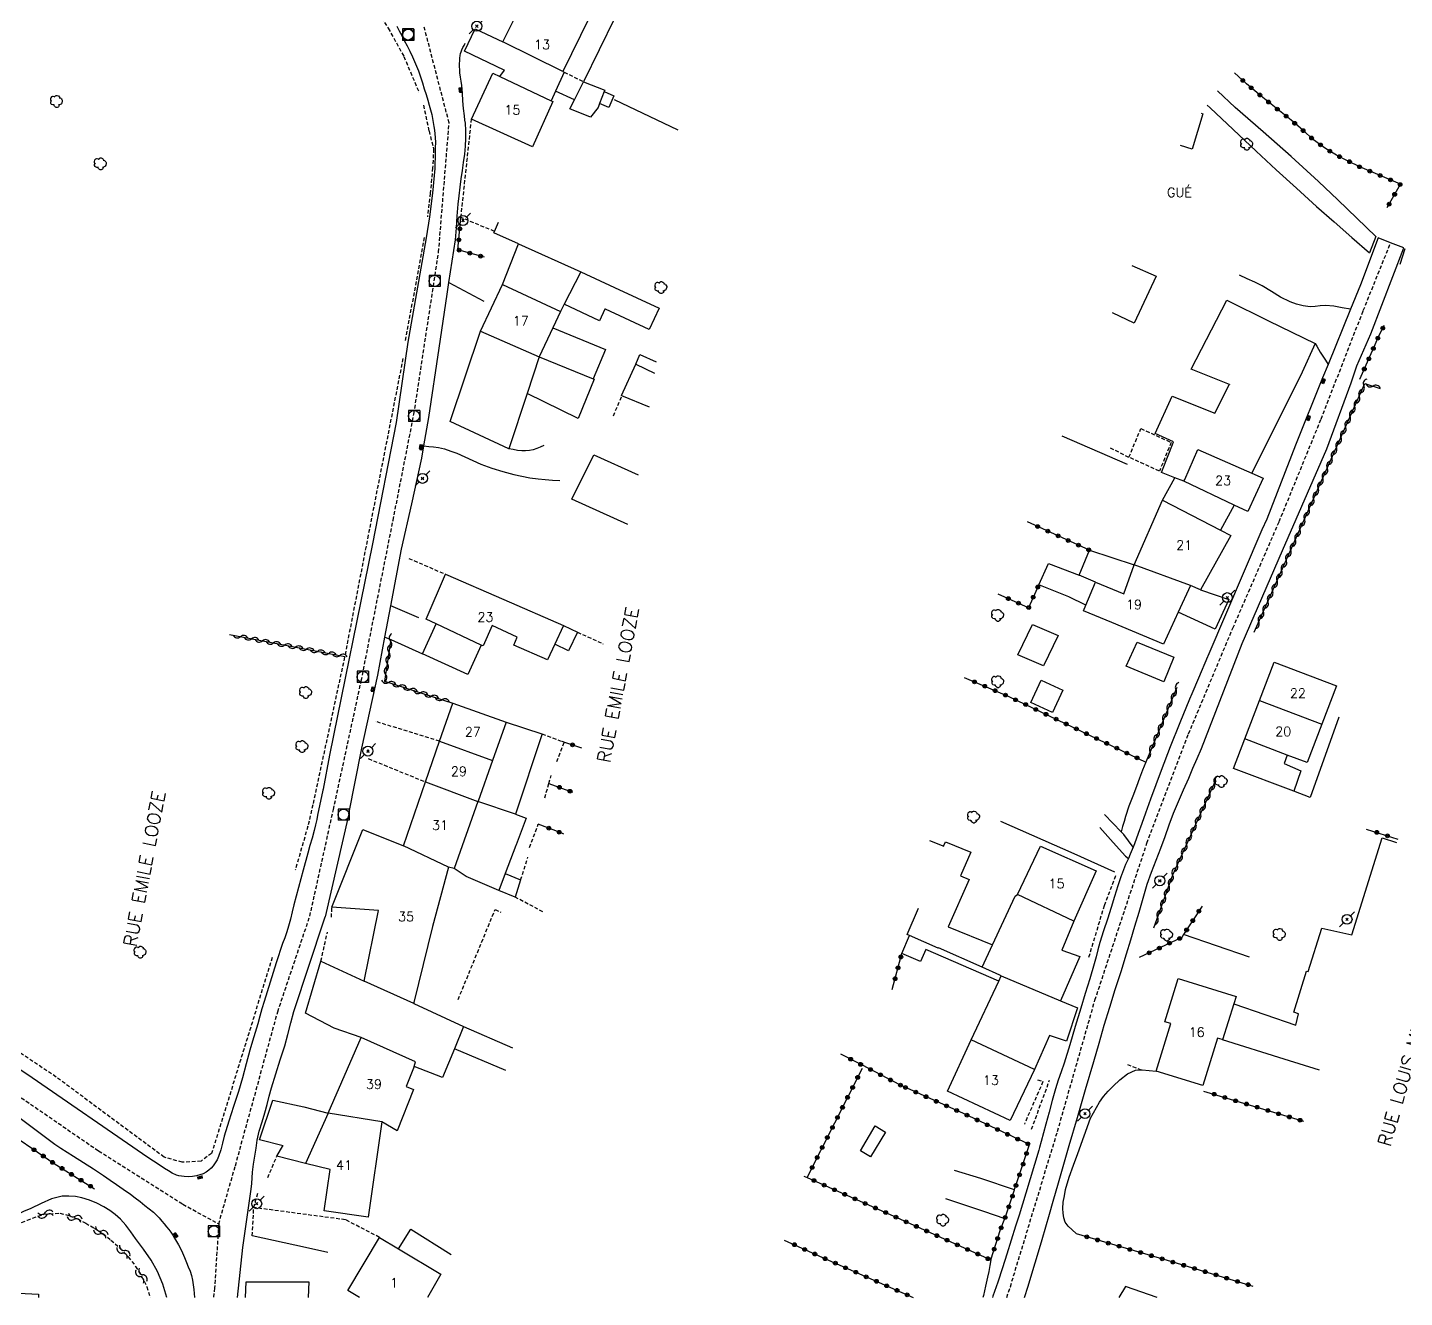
# Model space of a CAD drawing. Header units: millimetres. Extents: x 194000 to 195000, y 155999 to 157001.
# Drawn here: x 194464.7 to 194648.7, y 156000 to 156169.7 of the extents above; entities that cross this region are included whole.
import ezdxf
from ezdxf.enums import TextEntityAlignment as Align

# ---------------------------------------------------------------- set-up
doc = ezdxf.new("R2010")
doc.units = ezdxf.units.MM
doc.linetypes.add('DASHED', pattern=[0.75, 0.5, -0.25])
doc.layers.get('0').update_dxf_attribs({"linetype": 'CONTINUOUS'})
for name, color, linetype in [('W0001', 6, 'DASHED'), ('W0008', 7, 'CONTINUOUS'), ('W0014', 7, 'CONTINUOUS'), ('W0017', 7, 'CONTINUOUS'), ('W0101', 7, 'CONTINUOUS'), ('W0104', 1, 'CONTINUOUS'), ('W0112', 1, 'DASHED'), ('W0120', 7, 'CONTINUOUS'), ('W0211', 2, 'CONTINUOUS'), ('W0300', 7, 'CONTINUOUS'), ('W0303', 7, 'CONTINUOUS'), ('W0310', 3, 'CONTINUOUS'), ('W0323', 7, 'CONTINUOUS'), ('W0333', 7, 'CONTINUOUS'), ('W0401', 7, 'CONTINUOUS'), ('W0420', 7, 'CONTINUOUS'), ('W0473', 7, 'CONTINUOUS'), ('W0501', 5, 'DASHED'), ('W0510', 5, 'CONTINUOUS'), ('W0984', 7, 'CONTINUOUS'), ('W0989', 7, 'CONTINUOUS'), ('W0991', 7, 'CONTINUOUS'), ('W1102', 7, 'CONTINUOUS')]:
    doc.layers.add(name, color=color, linetype=linetype)
doc.styles.get("Standard").update_dxf_attribs({"font": 'romans.shx', "width": 0.85})

# ---------------------------------------------------------------- blocks, each defined once
blk = doc.blocks.new('T420')
for p, q in [((0.75, 0.75), (-0.75, 0.75)), ((-0.75, 0.75), (-0.75, -0.75)), ((0.75, 0.75), (0.75, -0.75)), ((0.75, -0.75), (-0.75, -0.75))]:
    blk.add_line(p, q)
blk.add_ellipse((0, 0), major_axis=(-0.53, 0.53), ratio=1, start_param=3.926991, end_param=10.210176)
blk = doc.blocks.new('T473')
for p, q in [((-0.166667, 0.166667), (0.166667, -0.166667)), ((-0.166667, -0.166667), (0.166667, 0.166667)), ((0.500001, 0.500001), (1.000002, 1.000002)), ((-1.000002, -1.000002), (-0.500001, -0.500001))]:
    blk.add_line(p, q)
blk.add_ellipse((0, 0), major_axis=(0.471405, 0.471405), ratio=1, start_param=5.4977871438, end_param=11.780972451)
blk = doc.blocks.new('T401')
for p, q in [((-0.3, 0.3), (0, 0.3)), ((-0.3, -0.25), (-0.3, 0.3)), ((-0.3, 0.15), (0, 0.15)), ((-0.3, 0), (0, 0)), ((0, 0.3), (0, -0.25)), ((-0.3, -0.15), (0, -0.15)), ((-0.3, -0.25), (-0.3, -0.3)), ((-0.3, -0.3), (0, -0.3)), ((0, -0.3), (0, -0.25))]:
    blk.add_line(p, q)
blk = doc.blocks.new('T300')
for p, q in [((-0.8, 0.51), (-0.86, 0.34)), ((-0.86, 0.34), (-0.86, 0.17)), ((-0.86, 0.17), (-0.74, 0.06)), ((-0.69, 0.63), (-0.8, 0.51)), ((-0.8, -0.06), (-0.74, 0.06)), ((-0.74, 0.06), (-0.69, 0.11)), ((-0.57, 0.69), (-0.69, 0.63)), ((-0.46, 0.69), (-0.57, 0.69)), ((-0.29, 0.63), (-0.46, 0.69)), ((-0.29, 0.63), (-0.17, 0.74)), ((-0.23, 0.57), (-0.29, 0.63)), ((-0.17, 0.74), (-0.06, 0.8)), ((-0.06, 0.8), (0.06, 0.8)), ((0.06, 0.8), (0.23, 0.74)), ((0.23, 0.74), (0.34, 0.63)), ((0.34, 0.63), (0.4, 0.51)), ((0.46, 0.46), (0.34, 0.46)), ((0.4, 0.51), (0.4, 0.46)), ((0.57, 0.4), (0.46, 0.46)), ((0.57, 0.4), (0.69, 0.29)), ((0.69, 0.29), (0.74, 0.17)), ((0.74, 0.06), (0.69, -0.17)), ((0.74, 0.17), (0.74, 0.06)), ((-0.8, -0.17), (-0.8, -0.06)), ((-0.8, -0.23), (-0.8, -0.17)), ((-0.74, -0.34), (-0.8, -0.23)), ((-0.69, -0.4), (-0.74, -0.34)), ((-0.51, -0.46), (-0.69, -0.4)), ((-0.4, -0.46), (-0.51, -0.46)), ((-0.4, -0.46), (-0.34, -0.46)), ((-0.34, -0.46), (-0.34, -0.4)), ((-0.34, -0.51), (-0.34, -0.46)), ((-0.29, -0.63), (-0.34, -0.51)), ((-0.17, -0.74), (-0.29, -0.63)), ((-0.06, -0.8), (-0.17, -0.74)), ((0.06, -0.8), (-0.06, -0.8)), ((0.17, -0.74), (0.06, -0.8)), ((0.23, -0.69), (0.17, -0.74)), ((0.29, -0.46), (0.23, -0.46)), ((0.29, -0.63), (0.23, -0.69)), ((0.46, -0.4), (0.29, -0.46)), ((0.34, -0.51), (0.29, -0.63)), ((0.34, -0.51), (0.34, -0.46)), ((0.57, -0.34), (0.46, -0.4)), ((0.63, -0.29), (0.57, -0.34)), ((0.69, -0.17), (0.63, -0.29))]:
    blk.add_line(p, q)
blk = doc.blocks.new('t323o')
at = {"color": 0, "linetype": 'Continuous'}
for radius in [0.25, 0.15]:
    blk.add_circle((0, 0), radius, dxfattribs=at)
blk = doc.blocks.new('t310o')
at = {"color": 0, "linetype": 'Continuous'}
for centre, start, end in [((-0.5, 0.38), 216.8699, 323.1304), ((0.5, -0.37), 36.8699, 143.1303)]:
    blk.add_arc(centre, 0.625, start, end, dxfattribs=at)
blk = doc.blocks.new('t500o')
at = {"color": 0, "linetype": 'Continuous'}
for centre, start, end in [((-0.5, 0.625), 216.8699, 323.1301), ((0.5, -0.125), 36.8699, 143.1301), ((0.5, -0.625), 36.8699, 143.1301), ((-0.5, 0.125), 216.8699, 323.1301)]:
    blk.add_arc(centre, 0.625, start, end, dxfattribs=at)

msp = doc.modelspace()

# ---------------------------------------------------------------- linework, layer by layer
at = {"layer": 'W0001'}
for points in [[(194490.22, 156009.82), (194492.45, 156017.61), (194498.11, 156038.19), (194502.4, 156050.94), (194505.55, 156065.19), (194509.28, 156082.42), (194513.53, 156103.86), (194516.32, 156118.05), (194519.61, 156139.69), (194521.02, 156156.95), (194517.68, 156169.8)], [(194595.54, 156000), (194596.03, 156001.44), (194602.33, 156022.2), (194607.34, 156039.74), (194614.29, 156060.73), (194619.86, 156075.33), (194625.77, 156089.45), (194631.96, 156103.68), (194637.56, 156117.38), (194643.2, 156131.89), (194646.86, 156140.95)], [(194405.38, 156070.82), (194408.4, 156066.58), (194415.59, 156060.69), (194429.8, 156050.17), (194450.87, 156035.62), (194474.17, 156019.58), (194485.44, 156012.46), (194490.22, 156009.82)], [(194490.22, 156009.82), (194489.67, 156001.27), (194489.53, 156000)]]:
    msp.add_lwpolyline(points, dxfattribs=at)
at = {"layer": 'W0008'}
for points in [[(194514.02, 156169.91), (194514.35, 156169.27), (194514.68, 156168.63), (194515.01, 156167.99), (194515.39, 156167.27), (194515.77, 156166.54), (194516.12, 156165.8), (194516.4, 156165.18), (194516.66, 156164.56), (194516.91, 156163.92), (194517.1, 156163.39), (194517.27, 156162.84), (194517.45, 156162.3), (194517.69, 156161.53), (194517.93, 156160.75), (194518.16, 156159.98), (194518.35, 156159.35), (194518.53, 156158.71), (194518.69, 156158.08), (194518.8, 156157.55), (194518.9, 156157.02), (194518.99, 156156.49), (194519.06, 156156), (194519.12, 156155.51), (194519.17, 156155.02), (194519.18, 156154.36), (194519.16, 156153.68), (194519.14, 156153.01)], [(194523.14, 156157.34), (194523.07, 156157.92), (194522.95, 156158.9), (194522.87, 156159.92), (194522.79, 156160.94), (194522.7, 156161.96), (194522.61, 156162.52), (194522.53, 156163.08), (194522.46, 156163.64), (194522.44, 156164.06), (194522.42, 156164.49), (194522.42, 156164.91), (194522.43, 156165.26), (194522.45, 156165.61), (194522.5, 156165.96), (194522.56, 156166.22), (194522.64, 156166.47), (194522.73, 156166.72), (194522.87, 156167.03), (194523.03, 156167.32), (194523.18, 156167.62)], [(194519.14, 156153.01), (194519.11, 156150.89), (194518.78, 156147.57), (194518.41, 156144.4), (194517.97, 156141.61), (194515.52, 156127.68), (194513.92, 156116.93)], [(194621.56, 156073.35), (194627.02, 156087.4), (194632.42, 156099.83), (194638.32, 156113.4), (194641.6, 156122.24), (194642.36, 156124.48), (194644.22, 156128.78), (194648.6, 156140.26), (194646.86, 156140.95), (194645.2, 156141.61), (194642.83, 156135.33), (194641.49, 156132.05), (194638.49, 156124.68)], [(194513.92, 156116.93), (194510.78, 156100.7), (194505.04, 156072.49), (194504.19, 156067.91), (194504.16, 156067.8), (194503.44, 156064.47), (194503.33, 156063.89), (194503.15, 156063.14), (194502.96, 156062.39), (194502.7, 156061.39), (194502.42, 156060.39), (194502.14, 156059.39), (194501.51, 156057.08), (194500.88, 156054.78), (194500.27, 156052.46), (194500.05, 156051.52), (194499.82, 156050.57), (194499.57, 156049.63), (194499.31, 156048.86), (194499.04, 156048.08), (194498.77, 156047.31), (194497.92, 156044.73), (194497.1, 156042.14), (194496.28, 156039.54), (194496, 156038.56), (194495.72, 156037.57), (194495.44, 156036.58), (194495.1, 156035.4), (194494.75, 156034.23), (194494.4, 156033.05), (194493.89, 156031.21), (194493.39, 156029.37), (194492.86, 156027.53), (194492.22, 156025.54), (194491.56, 156023.56), (194490.94, 156021.57), (194490.72, 156020.64), (194490.52, 156019.72), (194490.21, 156018.84), (194490, 156018.41), (194489.77, 156017.99), (194489.5, 156017.61), (194489.21, 156017.29), (194488.89, 156016.99), (194488.54, 156016.74), (194488.14, 156016.54), (194487.7, 156016.38), (194487.26, 156016.27), (194486.71, 156016.17), (194486.15, 156016.13), (194485.59, 156016.15), (194485.25, 156016.19), (194484.91, 156016.25), (194484.58, 156016.34), (194484.02, 156016.59), (194483.5, 156016.91), (194482.98, 156017.25), (194481.98, 156017.88), (194481.01, 156018.54), (194480.03, 156019.2)], [(194620.28, 156080.68), (194619.97, 156079.96), (194618.68, 156076.79), (194617.41, 156073.6), (194616.17, 156070.4), (194615.47, 156068.5), (194614.78, 156066.6), (194614.09, 156064.7), (194613.61, 156063.34), (194613.12, 156061.98), (194612.62, 156060.62), (194612.43, 156060.18), (194612.04, 156059.23), (194611.8, 156058.67), (194611.44, 156057.84), (194610.88, 156056.44), (194610.85, 156056.36)], [(194597.94, 156000), (194598.4, 156001.51), (194599.03, 156003.59), (194599.66, 156005.67), (194600.28, 156007.76), (194600.77, 156009.45), (194601.26, 156011.15), (194601.75, 156012.85), (194602.47, 156015.33), (194603.18, 156017.81), (194603.9, 156020.29), (194604.99, 156024.04), (194606.08, 156027.8), (194607.17, 156031.55), (194607.88, 156033.97), (194608.59, 156036.38), (194609.31, 156038.79), (194610.06, 156041.17), (194610.82, 156043.54), (194611.56, 156045.91), (194612.13, 156047.77), (194612.69, 156049.63), (194613.24, 156051.49), (194613.59, 156052.73), (194613.94, 156053.98), (194614.32, 156055.22), (194614.9, 156056.84), (194615.52, 156058.45), (194616.14, 156060.06), (194616.7, 156061.62), (194617.25, 156063.17), (194617.83, 156064.72), (194618.49, 156066.29), (194619.18, 156067.84), (194619.87, 156069.39), (194620.43, 156070.71), (194621, 156072.03), (194621.56, 156073.35)], [(194480.03, 156019.2), (194465.28, 156029.34), (194449.72, 156039.74), (194438.34, 156047.52), (194438.17, 156047.64), (194431.41, 156052.23), (194429.78, 156053.35), (194425.58, 156056.27), (194424.17, 156057.36)], [(194462.97, 156024.48), (194468.31, 156020.5), (194469.14, 156019.97), (194469.98, 156019.43), (194470.81, 156018.9), (194472.15, 156018.04), (194473.49, 156017.17), (194474.82, 156016.28), (194475.7, 156015.68), (194476.57, 156015.08), (194477.45, 156014.47), (194477.77, 156014.24), (194478.1, 156014.02), (194478.42, 156013.79), (194479.08, 156013.31), (194479.73, 156012.81), (194480.36, 156012.31), (194480.95, 156011.85), (194481.52, 156011.39), (194482.05, 156010.88), (194482.25, 156010.65), (194482.45, 156010.42), (194482.64, 156010.18), (194482.95, 156009.82), (194483.26, 156009.46), (194483.56, 156009.09), (194483.83, 156008.72), (194484.08, 156008.33), (194484.32, 156007.94), (194484.59, 156007.49), (194484.85, 156007.03), (194485.1, 156006.56), (194485.39, 156005.95), (194485.66, 156005.32), (194485.92, 156004.68), (194486.16, 156004.1), (194486.39, 156003.52), (194486.58, 156002.92), (194486.71, 156002.3), (194486.81, 156001.68), (194486.89, 156001.05), (194486.95, 156000.52), (194487, 156000)], [(194599.91, 156020.04), (194599.82, 156019.7), (194599.26, 156017.77), (194598.7, 156015.85), (194598.12, 156013.94), (194597.67, 156012.46), (194597.21, 156010.99), (194596.74, 156009.52), (194596.16, 156007.66), (194595.57, 156005.8), (194594.98, 156003.94), (194594.34, 156002.05), (194593.69, 156000.16), (194593.64, 156000)]]:
    msp.add_lwpolyline(points, dxfattribs=at)
at = {"layer": 'W0014'}
for points in [[(194521.89, 156141.33), (194522, 156142.92), (194522.1, 156144.51), (194522.24, 156146.1), (194522.36, 156147.23), (194522.5, 156148.36), (194522.64, 156149.49), (194522.8, 156150.59), (194522.96, 156151.69), (194523.1, 156152.79), (194523.19, 156153.84), (194523.25, 156154.89), (194523.26, 156155.94), (194523.19, 156156.93), (194523.14, 156157.34)], [(194519.69, 156126.87), (194520.76, 156134.08), (194521, 156135.64), (194521.89, 156141.33)], [(194507.61, 156064.62), (194509.35, 156073.4), (194511.47, 156083.16), (194512.43, 156088.24), (194513.22, 156092.42), (194514.65, 156099.98), (194516.02, 156106.06), (194517.37, 156112.17), (194517.65, 156113.79), (194518.31, 156117.6), (194519.69, 156126.87)], [(194638.49, 156124.68), (194637.75, 156122.88), (194634.14, 156113.9), (194630.32, 156104.01), (194629.66, 156102.6)], [(194629.66, 156102.6), (194622.42, 156085.72)], [(194622.42, 156085.72), (194622.37, 156085.59), (194621.16, 156082.78), (194620.28, 156080.68)], [(194507.61, 156064.62), (194504.47, 156050.88)], [(194610.85, 156056.36), (194610.4, 156055.01), (194609.96, 156053.57), (194609.52, 156052.12), (194609, 156050.56), (194608.49, 156048.99), (194608, 156047.42), (194607.74, 156046.47), (194607.49, 156045.52), (194607.23, 156044.58), (194606.65, 156042.6), (194606.05, 156040.63), (194605.44, 156038.67), (194604.71, 156036.21), (194603.98, 156033.76), (194603.21, 156031.31), (194602.83, 156030.16), (194602.44, 156029.02), (194602.06, 156027.86), (194601.62, 156026.3), (194601.2, 156024.74), (194600.79, 156023.17), (194600.46, 156022.01), (194600.14, 156020.86), (194599.91, 156020.04)], [(194494.58, 156014.46), (194494.63, 156015.23), (194494.68, 156015.99), (194494.74, 156016.76), (194494.89, 156017.82), (194495.07, 156018.88), (194495.24, 156019.94), (194495.28, 156020.29), (194495.32, 156020.65), (194495.36, 156021), (194495.64, 156022.24), (194496.02, 156023.46), (194496.39, 156024.68), (194496.68, 156025.8), (194496.96, 156026.91), (194497.26, 156028.02), (194497.84, 156029.9), (194498.45, 156031.76), (194499.04, 156033.63), (194499.46, 156035.15), (194499.87, 156036.68), (194500.28, 156038.21), (194504.34, 156050.46), (194504.47, 156050.88)], [(194492.74, 156000), (194493.46, 156006.66), (194494.58, 156014.46)]]:
    msp.add_lwpolyline(points, dxfattribs=at)
at = {"layer": 'W0017'}
for points in [[(194521, 156135.64), (194525.66, 156133.14)], [(194641.49, 156132.05), (194640.38, 156132.26), (194639.26, 156132.47), (194638.14, 156132.57), (194637.45, 156132.52), (194636.76, 156132.42), (194636.08, 156132.39), (194635.18, 156132.51), (194634.28, 156132.76), (194633.41, 156133.06), (194632.14, 156133.68), (194630.93, 156134.45), (194629.7, 156135.18), (194628.69, 156135.67), (194627.68, 156136.14), (194626.66, 156136.61)], [(194636.75, 156127.5), (194636.99, 156127.11), (194637.22, 156126.73), (194637.46, 156126.34), (194637.8, 156125.79), (194638.15, 156125.24), (194638.49, 156124.68)], [(194517.65, 156113.79), (194518.3, 156113.74), (194518.94, 156113.69), (194519.58, 156113.6), (194520.41, 156113.39), (194521.23, 156113.11), (194522.04, 156112.81), (194523.12, 156112.34), (194524.19, 156111.83), (194525.27, 156111.35), (194526.72, 156110.83), (194528.19, 156110.37), (194529.69, 156109.98), (194530.75, 156109.74), (194531.82, 156109.54), (194532.9, 156109.38), (194533.87, 156109.29), (194534.85, 156109.23), (194535.83, 156109.17)], [(194533.67, 156113.84), (194533.21, 156113.64), (194532.75, 156113.43), (194532.27, 156113.27), (194531.76, 156113.17), (194531.24, 156113.13), (194530.72, 156113.12), (194530.14, 156113.18), (194529.57, 156113.3), (194528.99, 156113.42)], [(194516.96, 156090.81), (194513.22, 156092.42)], [(194512.43, 156088.24), (194513.22, 156087.94), (194517.44, 156086.03)], [(194612.43, 156060.18), (194611.21, 156061.85), (194610.84, 156062.23), (194608.61, 156064.56)], [(194607.98, 156062.82), (194609.76, 156060.79), (194611.43, 156058.98), (194611.8, 156058.67)], [(194627.99, 156045.47), (194619.19, 156048.49)], [(194596.59, 156014.38), (194592.1, 156015.9), (194588.58, 156016.98)], [(194587.36, 156013.22), (194592.45, 156011.54), (194595.3, 156010.56)], [(194504.83, 156006), (194501.83, 156006.68), (194494.7, 156008.24)], [(194615.66, 156000), (194611.4, 156001.48), (194610.55, 156000)]]:
    msp.add_lwpolyline(points, dxfattribs=at)
at = {"layer": 'W0101'}
for points in [[(194539.72, 156171), (194536.21, 156163.85), (194528.2, 156167.78), (194529.78, 156171)], [(194524.01, 156157.44), (194526.84, 156163.6)], [(194526.84, 156163.6), (194527.8, 156163.15), (194534.65, 156159.92), (194534.88, 156159.81), (194532.18, 156153.78), (194524.01, 156157.44)], [(194525.23, 156129.14), (194528.15, 156135.37), (194535.89, 156131.74), (194534.88, 156129.58), (194533.06, 156125.7)], [(194525.23, 156129.14), (194533.06, 156125.7)], [(194627.78, 156105.02), (194625.94, 156105.89), (194619.23, 156109.07), (194619.33, 156109.32), (194621.07, 156113.3), (194628.3, 156110.16), (194629.84, 156109.49)], [(194629.84, 156109.49), (194627.78, 156105.02)], [(194612.56, 156097.92), (194616.38, 156106.53), (194624.1, 156102.52), (194625.48, 156101.81)], [(194625.48, 156101.81), (194621.45, 156094.58)], [(194620.1, 156095.14), (194618.48, 156091.59), (194616.52, 156087.3), (194609.6, 156090.18), (194605.81, 156091.76), (194606.13, 156092.53), (194607.4, 156095.59), (194611.19, 156094.01), (194612.56, 156097.92)], [(194621.45, 156094.58), (194620.1, 156095.14)], [(194629.31, 156079.79), (194631.27, 156084.91), (194639.6, 156081.72)], [(194639.6, 156081.72), (194637.64, 156076.6)], [(194637.64, 156076.6), (194635.68, 156071.48), (194633.03, 156072.49), (194627.35, 156074.67), (194629.31, 156079.79)], [(194519.75, 156074.35), (194521.52, 156079.43)], [(194521.52, 156079.43), (194528.65, 156076.89), (194526.82, 156071.74)], [(194517.86, 156068.89), (194519.75, 156074.35)], [(194526.82, 156071.74), (194524.89, 156066.33)], [(194514.9, 156060.36), (194517.86, 156068.89)], [(194524.89, 156066.33), (194524.87, 156066.28), (194521.68, 156057.34)], [(194505.36, 156052.17), (194509.48, 156062.52)], [(194509.48, 156062.52), (194514.9, 156060.36)], [(194604.5, 156050.27), (194596.98, 156053.83), (194600.05, 156060.32), (194607.52, 156057.03)], [(194520.92, 156057.52), (194518.79, 156049.59), (194516.32, 156039.4)], [(194521.68, 156057.34), (194520.92, 156057.52), (194520.92, 156057.52)], [(194607.52, 156057.03), (194604.5, 156050.27)], [(194509.65, 156042.25), (194511.56, 156051.7), (194511.56, 156051.69), (194505.36, 156052.17)], [(194516.3, 156039.29), (194509.65, 156042.25)], [(194616.69, 156036.84), (194618.48, 156042.61), (194626.19, 156040.22), (194625.88, 156039.22), (194624.4, 156034.45), (194624.36, 156034.46), (194623.71, 156034.66)], [(194623.71, 156034.66), (194621.74, 156028.31), (194615.52, 156030.23), (194617.49, 156036.59)], [(194617.49, 156036.59), (194616.69, 156036.84)], [(194504.85, 156024.65), (194509.25, 156034.75)], [(194516.35, 156030.88), (194516.54, 156031.47), (194509.25, 156034.75)], [(194595.99, 156023.67), (194587.61, 156027.59), (194590.79, 156034.41)], [(194599.25, 156030.47), (194590.79, 156034.41)], [(194516.35, 156030.88), (194515.28, 156028.18), (194516.27, 156027.78), (194514.08, 156022.27), (194512.03, 156023.46), (194512.03, 156023.47)], [(194599.25, 156030.47), (194595.99, 156023.67)], [(194504.85, 156024.65), (194501.82, 156017.92)], [(194512.03, 156023.47), (194510.21, 156010.73), (194504.33, 156011.57), (194505.12, 156017.1), (194501.82, 156017.92)], [(194507.46, 156000.94), (194511.72, 156008.03), (194514.26, 156006.5), (194519.89, 156003.12), (194518.15, 156000)], [(194509.04, 156000), (194507.46, 156000.94)]]:
    msp.add_lwpolyline(points, dxfattribs=at)
msp.add_lwpolyline([(194520.54, 156096.64), (194528.31, 156093.26), (194536.3, 156089.79), (194536.27, 156089.71), (194535.13, 156087.3), (194534.15, 156085.22), (194529.65, 156087.17), (194530.11, 156088.23), (194526.77, 156089.8), (194526.77, 156089.8), (194525.58, 156087.06), (194525.31, 156087.18), (194519.28, 156090.03), (194517.94, 156090.66)], close=True, dxfattribs=at)
at = {"layer": 'W0104'}
for points in [[(194543.18, 156171), (194539, 156162.45)], [(194527.8, 156163.15), (194528.41, 156164.01), (194528.39, 156164), (194523.07, 156166.54), (194524.51, 156169.54), (194528.2, 156167.78)], [(194536.21, 156163.85), (194536.41, 156163.76), (194535.25, 156161.22), (194534.65, 156159.92)], [(194537.79, 156160.05), (194535.25, 156161.22)], [(194541.76, 156161.15), (194543.05, 156160.58), (194542.36, 156159.03), (194541.14, 156159.57)], [(194621.55, 156158.25), (194621.77, 156158.18), (194620.32, 156153.46), (194618.79, 156153.93)], [(194530.3, 156140.82), (194526.99, 156142.26), (194527.08, 156142.46), (194527.62, 156143.71)], [(194528.15, 156135.37), (194530.3, 156140.82), (194538.61, 156137.05), (194538.58, 156136.98), (194536.39, 156132.72), (194535.89, 156131.74)], [(194538.61, 156137.05), (194543.11, 156134.97), (194549.09, 156132.21), (194547.77, 156129.36), (194541.9, 156132.06), (194541.85, 156132.09), (194541.13, 156130.53), (194536.39, 156132.72)], [(194612.27, 156137.92), (194615.52, 156136.5), (194612.6, 156130.22), (194609.69, 156131.57)], [(194619.23, 156109.07), (194618, 156109.55), (194616.22, 156110.26), (194616.45, 156110.84), (194617.69, 156113.97), (194617.84, 156114.35), (194615.4, 156115.47), (194617.67, 156120.43), (194623.35, 156118.18), (194625.34, 156122.03), (194625.33, 156122.02), (194620.18, 156124.06), (194624.95, 156133.27), (194630.54, 156130.51), (194630.55, 156130.5), (194636.75, 156127.5), (194635.02, 156123.63), (194628.3, 156110.16)], [(194534.88, 156129.58), (194541.91, 156126.7), (194540.29, 156122.75)], [(194521.17, 156117.08), (194525.23, 156129.14)], [(194533.06, 156125.7), (194531.44, 156120.8), (194528.99, 156113.42), (194521.17, 156117.08)], [(194533.06, 156125.7), (194540.29, 156122.75), (194540.39, 156122.71), (194538.25, 156117.48), (194531.44, 156120.8)], [(194545.96, 156124.7), (194546.53, 156126), (194548.71, 156125.04)], [(194547.79, 156118.97), (194544.12, 156120.49), (194544.05, 156120.52), (194545.96, 156124.7), (194548.49, 156123.54)], [(194544.92, 156103.31), (194537.42, 156106.7), (194540.34, 156112.62)], [(194540.34, 156112.62), (194546.29, 156109.94)], [(194616.38, 156106.53), (194618, 156109.55)], [(194625.94, 156105.89), (194624.1, 156102.52)], [(194606.13, 156092.53), (194603.84, 156093.63), (194603.83, 156093.63), (194599.82, 156095.23), (194601.13, 156098.08), (194605.22, 156096.52)], [(194607.4, 156095.59), (194605.22, 156096.52), (194606.63, 156099.86), (194612.56, 156097.92)], [(194621.45, 156094.58), (194625.21, 156093.27), (194623.39, 156089.32), (194618.48, 156091.59)], [(194525.31, 156087.18), (194523.5, 156083.24), (194517.44, 156086.03), (194519.28, 156090.03)], [(194536.3, 156089.79), (194538.16, 156088.91), (194536.98, 156086.42), (194535.13, 156087.3)], [(194528.65, 156076.89), (194533.43, 156075.3), (194533.39, 156075.17), (194529.87, 156064.6), (194531.33, 156064.05), (194529.99, 156060.49), (194529.94, 156060.4), (194528.53, 156056.64), (194527.68, 156054.39), (194523.29, 156056.27), (194523.28, 156056.27), (194521.68, 156057.34)], [(194639.92, 156077.55), (194636.11, 156066.83), (194633.92, 156067.66), (194625.86, 156070.69), (194627.35, 156074.67)], [(194633.03, 156072.49), (194632.63, 156071.35), (194634.85, 156070.36), (194633.92, 156067.66)], [(194529.87, 156064.6), (194524.87, 156066.28)], [(194625.88, 156039.22), (194634.19, 156036.4), (194634.53, 156037.92), (194633.9, 156038.13), (194635.61, 156043.61), (194635.84, 156043.56), (194637.65, 156049.37), (194641.67, 156048.48), (194645.71, 156061.44)], [(194645.71, 156061.44), (194647.64, 156060.81)], [(194585.22, 156061.08), (194587.12, 156060.31), (194587.11, 156060.3), (194587.35, 156060.88), (194590.76, 156059.49), (194589.38, 156056.35), (194590.51, 156055.85), (194587.73, 156049.55), (194587.72, 156049.54), (194593.64, 156047.13)], [(194528.53, 156056.64), (194530.58, 156055.79), (194529.84, 156053.49), (194527.68, 156054.39)], [(194594.79, 156042.98), (194594.64, 156043.05), (194592.25, 156044.16), (194593.64, 156047.13), (194596.67, 156053.61), (194596.98, 156053.83)], [(194592.25, 156044.16), (194586.41, 156046.71), (194586.4, 156046.68), (194582.56, 156048.35), (194582.24, 156048.49), (194583.77, 156052.01)], [(194604.5, 156050.27), (194602.9, 156046.41), (194602.9, 156046.4), (194605.33, 156045.55), (194602.73, 156039.66)], [(194594.47, 156042.29), (194584.73, 156046.49), (194584.04, 156044.89), (194581.53, 156045.97), (194582.56, 156048.35)], [(194501.83, 156037.98), (194503.89, 156044.93)], [(194503.89, 156044.93), (194509.65, 156042.25)], [(194590.79, 156034.41), (194594.47, 156042.29), (194594.79, 156042.98)], [(194594.79, 156042.98), (194602.73, 156039.66), (194605, 156038.71)], [(194516.32, 156039.4), (194516.3, 156039.29), (194522.96, 156036.22)], [(194509.25, 156034.75), (194505.65, 156036), (194501.83, 156037.98)], [(194605, 156038.71), (194603.54, 156034.26), (194601.28, 156034.99), (194599.25, 156030.47)], [(194522.96, 156036.22), (194521.73, 156033.24), (194520.13, 156029.39)], [(194522.96, 156036.22), (194529.48, 156033.35)], [(194637.34, 156030.36), (194632.64, 156031.85), (194624.4, 156034.45)], [(194528.58, 156030.31), (194521.73, 156033.24)], [(194520.13, 156029.39), (194516.35, 156030.88)], [(194495.68, 156021.05), (194497.44, 156026.35)], [(194497.44, 156026.35), (194501.61, 156025.49), (194504.86, 156024.65), (194504.85, 156024.65)], [(194501.82, 156017.92), (194498, 156018.88), (194498.81, 156020.27), (194498.82, 156020.27), (194495.68, 156021.05)], [(194514.26, 156006.5), (194515.89, 156009.12), (194521.31, 156005.75)], [(194453.57, 156001.05), (194466.14, 156000.46), (194466.12, 156000)], [(194493.79, 156000), (194493.91, 156002.1), (194502.25, 156002.1)], [(194502.25, 156002.1), (194502.2, 156000)]]:
    msp.add_lwpolyline(points, dxfattribs=at)
for points in [[(194541.83, 156161.34), (194541.76, 156161.15), (194541.14, 156159.57), (194540.93, 156159.04), (194539.93, 156157.75), (194537.17, 156158.83), (194537.79, 156160.05), (194539, 156162.45)], [(194599, 156089.95), (194602.44, 156088.46), (194600.47, 156084.39), (194597.02, 156085.88), (194599, 156089.95)], [(194612.99, 156087.55), (194617.87, 156085.55), (194616.53, 156082.29), (194611.51, 156084.35)], [(194600.13, 156082.49), (194603.03, 156081.16), (194601.65, 156078.17), (194598.75, 156079.5), (194600.13, 156082.49)], [(194579.36, 156022.1), (194577.35, 156018.78), (194575.98, 156019.61), (194577.98, 156022.93), (194579.36, 156022.1)]]:
    msp.add_lwpolyline(points, close=True, dxfattribs=at)
at = {"layer": 'W0112'}
for points in [[(194511.96, 156171), (194512.88, 156169.61), (194514.97, 156165.85), (194516.99, 156161.05), (194516.99, 156161.06)], [(194536.41, 156163.76), (194539, 156162.45)], [(194517.58, 156159.34), (194518.33, 156155.88), (194518.94, 156153.48), (194518.82, 156150.96), (194518.49, 156147.58), (194518.12, 156144.43)], [(194527.08, 156142.46), (194522.6, 156144.32), (194524.01, 156157.44)], [(194517.67, 156141.66), (194515.13, 156127.71)], [(194514.84, 156125.48), (194510.2, 156101.85), (194507.06, 156085.66), (194507.04, 156085.56), (194502.8, 156065.84), (194502.13, 156062.95), (194502.13, 156062.96), (194500.45, 156057.1)], [(194542.98, 156117.82), (194544.12, 156120.49)], [(194609.38, 156113.56), (194611.88, 156112.28)], [(194515.63, 156098.77), (194520.54, 156096.64)], [(194538.16, 156088.91), (194541.61, 156087.35)], [(194519.75, 156074.35), (194511.14, 156076.98)], [(194533.43, 156075.3), (194536.1, 156074.32)], [(194535.41, 156071.61), (194536.43, 156074.21)], [(194510.22, 156072.01), (194517.86, 156068.89)], [(194533.81, 156066.76), (194534.35, 156068.69), (194534.65, 156069.73)], [(194531.77, 156060.14), (194532.94, 156063.25)], [(194530.58, 156055.79), (194531.55, 156058.85)], [(194606.54, 156045.48), (194608.61, 156052.4), (194610.2, 156056.57)], [(194505.29, 156050.8), (194505.36, 156052.17)], [(194533.56, 156051.53), (194529.84, 156053.49)], [(194522.23, 156039.82), (194527.17, 156051.86), (194527.93, 156051.49)], [(194503.89, 156044.93), (194504.75, 156048.82)], [(194497.38, 156045.44), (194489.28, 156019.26), (194487.87, 156018.22), (194485.36, 156018.07), (194482.93, 156018.74), (194468.51, 156029.45), (194452.48, 156040.22), (194443.66, 156046.11), (194444.22, 156047.66)], [(194611.67, 156031.11), (194613.51, 156030.43)], [(194599.68, 156029.1), (194600.39, 156028.84), (194597.9, 156023.14)], [(194598.87, 156022.48), (194601.26, 156029.02)], [(194496.77, 156016.01), (194498, 156018.88)], [(194494.91, 156012.01), (194495.46, 156013.95)], [(194494.7, 156008.24), (194494.91, 156012.01)], [(194511.72, 156008.03), (194507.15, 156010.4), (194507.15, 156010.38), (194494.91, 156012.01)]]:
    msp.add_lwpolyline(points, dxfattribs=at)
msp.add_lwpolyline([(194611.88, 156112.28), (194613.47, 156116.12), (194617.52, 156114.27), (194616.05, 156110.63), (194615.95, 156110.44)], close=True, dxfattribs=at)
at = {"layer": 'W0120'}
for points in [[(194644.87, 156141.78), (194644.01, 156139.6)], [(194648.15, 156138.07), (194648.81, 156140.19)]]:
    msp.add_lwpolyline(points, dxfattribs=at)
at = {"layer": 'W0211'}
for points in [[(194614.13, 156071.55), (194613.71, 156070.47), (194613.3, 156069.39), (194612.89, 156068.3), (194612.38, 156066.97), (194611.88, 156065.64), (194611.43, 156064.29), (194611.22, 156063.61), (194611.03, 156062.92), (194610.84, 156062.23)], [(194604.81, 156008.53), (194604.28, 156009.02), (194603.76, 156009.51), (194603.36, 156010.07), (194603.18, 156010.65), (194603.09, 156011.28), (194603.06, 156011.91), (194603.11, 156012.75), (194603.25, 156013.59), (194603.42, 156014.42), (194603.87, 156016.06), (194604.46, 156017.66), (194605.07, 156019.26), (194605.88, 156021.62), (194606.75, 156023.96), (194607.93, 156026.1), (194608.5, 156026.84), (194609.11, 156027.55), (194609.76, 156028.22), (194610.68, 156029.09), (194611.68, 156029.88), (194612.77, 156030.38), (194613.51, 156030.43), (194613.65, 156030.44), (194614.59, 156030.33), (194615.52, 156030.23)], [(194593.42, 156005.01), (194593.28, 156004.25), (194593.14, 156003.49), (194592.99, 156002.73), (194592.73, 156001.5), (194592.44, 156000.28), (194592.35, 156000)]]:
    msp.add_lwpolyline(points, dxfattribs=at)
at = {"layer": 'W0300'}
msp.add_lwpolyline([(194543.07, 156160.1), (194551.59, 156156.03)], dxfattribs=at)
at = {"layer": 'W0303'}
msp.add_lwpolyline([(194611.71, 156111.3), (194602.97, 156115.08)], dxfattribs=at)
at = {"layer": 'W0310'}
for points in [[(194628.62, 156088.92), (194643.42, 156122.13), (194645.45, 156121.49)], [(194491.66, 156088.58), (194507.06, 156085.66)], [(194513.22, 156087.94), (194512.39, 156082.37), (194521.52, 156079.43)], [(194618.28, 156081.52), (194614.13, 156071.55)], [(194615.2, 156049.38), (194617.74, 156056.49), (194623.49, 156069.14)]]:
    msp.add_lwpolyline(points, dxfattribs=at)
at = {"layer": 'W0323'}
for points in [[(194646.4, 156145.66), (194648.16, 156148.78), (194642.73, 156151.08), (194641.18, 156151.87), (194639.62, 156152.65), (194638.13, 156153.53), (194636.56, 156154.71), (194635.06, 156156.02), (194633.57, 156157.31), (194631.56, 156158.93), (194629.55, 156160.54), (194627.58, 156162.19), (194625.99, 156163.66)], [(194525.77, 156139), (194522.19, 156140), (194522.6, 156144.32)], [(194642.73, 156122.7), (194645.29, 156128.47), (194645.99, 156129.94)], [(194606.63, 156099.86), (194598.31, 156103.64)], [(194599.82, 156095.23), (194598.47, 156092.17), (194594.39, 156094)], [(194589.85, 156082.85), (194595.82, 156080.31), (194614.13, 156071.55)], [(194536.1, 156074.32), (194536.43, 156074.21), (194538.72, 156073.45)], [(194534.35, 156068.69), (194537.49, 156067.53)], [(194536.33, 156061.92), (194535.86, 156062.12), (194532.94, 156063.25)], [(194643.57, 156062.6), (194647.82, 156061.24)], [(194407.47, 156059.71), (194420.79, 156050.65), (194428.94, 156045.16), (194438.8, 156038.44), (194451, 156030.05), (194460.66, 156023.08), (194468.23, 156017.91), (194473.63, 156014.52)], [(194621.65, 156052.27), (194619.19, 156048.49), (194618.94, 156048.11), (194613.24, 156045.41)], [(194580.25, 156041.15), (194581.53, 156045.97)], [(194581.36, 156028.36), (194576.18, 156031.07), (194573.36, 156032.52)], [(194568.86, 156016.02), (194576.25, 156030.65)], [(194593.42, 156005.01), (194594.72, 156009.1), (194595.3, 156010.56), (194595.34, 156010.66), (194596.59, 156014.38), (194596.64, 156014.54), (194598.6, 156020.42), (194589.76, 156024.58), (194581.36, 156028.36)], [(194621.83, 156027.59), (194635.23, 156023.54)], [(194568.41, 156016.23), (194568.86, 156016.02), (194580.45, 156010.86), (194593.42, 156005.01)], [(194604.81, 156008.53), (194617.73, 156004.74), (194628.44, 156001.52)], [(194565.81, 156007.67), (194570.92, 156005.33), (194583.04, 156000)]]:
    msp.add_lwpolyline(points, dxfattribs=at)
at = {"layer": 'W0333'}
msp.add_lwpolyline([(194609.98, 156056.84), (194604.54, 156059.3), (194594.76, 156063.61)], dxfattribs=at)
at = {"layer": 'W0501'}
msp.add_lwpolyline([(194448.67, 156003.38), (194450.25, 156004.01), (194451.82, 156004.64), (194453.39, 156005.29), (194456.42, 156006.7), (194459.42, 156008.19), (194462.49, 156009.47), (194464.65, 156010.34), (194466.85, 156011.12), (194469.01, 156011.28), (194470.18, 156010.97), (194471.33, 156010.49), (194472.45, 156009.92), (194473.62, 156009.26), (194474.75, 156008.5), (194475.82, 156007.67), (194477.02, 156006.6), (194478.14, 156005.42), (194479.12, 156004.15), (194479.92, 156002.84), (194480.6, 156001.44), (194481.05, 156000)], dxfattribs=at)
at = {"layer": 'W0510'}
for points in [[(194644.87, 156141.78), (194642.33, 156144.23), (194639.79, 156146.69), (194637.23, 156149.12), (194633.55, 156152.46), (194629.82, 156155.75), (194626.1, 156159.03), (194623.73, 156161.24)], [(194622.35, 156159.34), (194622.74, 156158.97), (194625.82, 156156.07), (194628.9, 156153.18), (194631.58, 156150.7), (194634.27, 156148.24), (194636.97, 156145.8), (194639.31, 156143.72), (194641.66, 156141.66), (194644.01, 156139.6)], [(194483.31, 156000), (194482.76, 156001.76), (194482.03, 156003.48), (194481.18, 156005), (194480.18, 156006.45), (194479.12, 156007.87), (194478.48, 156008.77), (194477.82, 156009.65), (194477.09, 156010.46), (194476.4, 156011.07), (194475.65, 156011.62), (194474.88, 156012.11), (194473.94, 156012.61), (194472.95, 156013.02), (194471.94, 156013.32), (194471.07, 156013.48), (194470.19, 156013.55), (194469.32, 156013.53), (194467.89, 156013.19), (194466.5, 156012.56), (194465.12, 156011.91), (194464.15, 156011.48), (194463.19, 156011.04), (194462.23, 156010.59)]]:
    msp.add_lwpolyline(points, dxfattribs=at)
at = {"layer": 'W1102'}
for points in [[(194620.1, 156095.14), (194612.56, 156097.92)], [(194629.31, 156079.79), (194637.64, 156076.6)], [(194519.75, 156074.35), (194526.82, 156071.74)], [(194517.86, 156068.89), (194524.87, 156066.28)], [(194520.92, 156057.52), (194514.9, 156060.36)], [(194512.03, 156023.46), (194504.86, 156024.65)]]:
    msp.add_lwpolyline(points, dxfattribs=at)

# ---------------------------------------------------------------- block references
at = {"layer": 'W0300'}
for p in [(194468.58, 156159.82), (194474.44, 156151.48), (194549.36, 156134.95), (194594.37, 156091.15), (194501.87, 156080.83), (194594.38, 156082.28), (194501.38, 156073.61), (194624.25, 156068.93), (194496.93, 156067.37), (194591.15, 156064.19), (194616.95, 156048.43), (194479.75, 156046.13), (194587.03, 156010.32)]:
    msp.add_blockref('T300', p, dxfattribs=at)
at = {"layer": 'W0300', "rotation": 359.9999899820874}
for p in [(194627.65, 156154.11), (194632.02, 156048.5)]:
    msp.add_blockref('T300', p, dxfattribs=at)
at = {"layer": 'W0310'}
for p, rotation in [((194643.27, 156121.8), 65.99078456088394), ((194644.51, 156121.79), 342.7532377275472), ((194642.66, 156120.43), 65.99078456088394), ((194641.44, 156117.69), 65.99078456088394), ((194642.05, 156119.06), 65.99078456088394), ((194640.83, 156116.32), 65.99078456088394), ((194639.61, 156113.58), 65.99078456088394), ((194640.22, 156114.95), 65.99078456088394), ((194639, 156112.21), 65.99078456088394), ((194638.39, 156110.84), 65.99078456088394), ((194637.17, 156108.1), 65.99078456088394), ((194637.78, 156109.47), 65.99078456088394), ((194636.56, 156106.73), 65.99078456088394), ((194635.95, 156105.36), 65.99078456088394), ((194634.73, 156102.62), 65.99078456088394), ((194635.34, 156103.99), 65.99078456088394), ((194634.12, 156101.25), 65.99078456088394), ((194633.51, 156099.88), 65.99078456088394), ((194632.29, 156097.14), 65.99078456088394), ((194632.9, 156098.51), 65.99078456088394), ((194631.68, 156095.77), 65.99078456088394), ((194631.07, 156094.4), 65.99078456088394), ((194629.84, 156091.66), 65.99078456088394), ((194630.45, 156093.03), 65.99078456088394), ((194629.23, 156090.29), 65.99078456088394), ((194493.13, 156088.3), 349.2818265597767), ((194494.6, 156088.02), 349.2818265597767), ((194496.08, 156087.74), 349.2818265597767), ((194497.55, 156087.46), 349.2818265597767), ((194499.03, 156087.18), 349.2818265597767), ((194500.5, 156086.9), 349.2818265597767), ((194501.97, 156086.63), 349.2818265597767), ((194512.96, 156086.24), 261.5421188729106), ((194513.18, 156087.72), 261.5421188729106), ((194503.45, 156086.35), 349.2818265597767), ((194504.92, 156086.07), 349.2818265597767), ((194506.4, 156085.79), 349.2818265597767), ((194512.74, 156084.75), 261.5421188729106), ((194512.52, 156083.27), 261.5421188729106), ((194512.95, 156082.19), 342.1752208879037), ((194514.38, 156081.73), 342.1752208879037), ((194515.81, 156081.27), 342.1752208879037), ((194618.16, 156081.24), 247.3838080413848), ((194517.23, 156080.81), 342.1752208879037), ((194518.66, 156080.35), 342.1752208879037), ((194520.09, 156079.89), 342.1752208879037), ((194617.59, 156079.85), 247.3838080413848), ((194616.43, 156077.09), 247.3838080413848), ((194617.01, 156078.47), 247.3838080413848), ((194615.86, 156075.7), 247.3838080413848), ((194615.28, 156074.32), 247.3838080413848), ((194614.7, 156072.93), 247.3838080413848), ((194623.31, 156068.73), 65.5481982119668), ((194622.06, 156066), 65.5481982119668), ((194622.68, 156067.37), 65.5481982119668), ((194621.44, 156064.64), 65.5481982119668), ((194620.82, 156063.27), 65.5481982119668), ((194619.58, 156060.54), 65.5481982119668), ((194620.2, 156061.91), 65.5481982119668), ((194618.96, 156059.17), 65.5481982119668), ((194618.34, 156057.81), 65.5481982119668), ((194617.22, 156055.03), 70.38445580704588), ((194617.72, 156056.44), 70.38445580704588), ((194616.71, 156053.62), 70.38445580704588), ((194616.21, 156052.2), 70.38445580704588), ((194615.71, 156050.79), 70.38445580704588)]:
    msp.add_blockref('t310o', p, dxfattribs=dict(at, rotation=rotation))
at = {"layer": 'W0323'}
for p, rotation in [((194627.09, 156162.64), 137.4401410893999), ((194628.22, 156161.66), 139.9833851794108), ((194629.37, 156160.69), 139.9833851794108), ((194630.54, 156159.75), 141.3054459771353), ((194631.71, 156158.81), 141.1177389758854), ((194632.88, 156157.87), 141.1177389758854), ((194634.03, 156156.91), 139.0725052843161), ((194635.16, 156155.93), 138.9283072255989), ((194636.29, 156154.94), 138.9283072255989), ((194637.48, 156154.02), 143.0544144460068), ((194638.72, 156153.19), 149.6149690339412), ((194640.03, 156152.45), 153.2291142158418), ((194641.37, 156151.78), 153.2142986445405), ((194642.7, 156151.1), 153.2142986445405), ((194644.08, 156150.51), 156.9979943591322), ((194645.46, 156149.93), 156.9979943591322), ((194646.85, 156149.34), 156.9979943591322), ((194647.39, 156147.41), 60.62829824269115), ((194648.12, 156148.72), 60.62829824269115), ((194646.65, 156146.1), 60.62829824269115), ((194522.46, 156142.82), 84.53524228045072), ((194522.32, 156141.33), 84.53524228045072), ((194522.35, 156139.96), 164.4099484413775), ((194523.79, 156139.55), 164.4099484413775), ((194525.23, 156139.15), 164.4099484413775), ((194645.8, 156129.54), 64.50050238459737), ((194645.16, 156128.19), 66.11314410366697), ((194643.95, 156125.44), 66.11314410366697), ((194644.55, 156126.82), 66.11314410366697), ((194643.34, 156124.07), 66.11314410366697), ((194599.68, 156103.02), 155.538051727377), ((194601.04, 156102.4), 155.538051727377), ((194602.41, 156101.78), 155.538051727377), ((194603.77, 156101.16), 155.538051727377), ((194605.14, 156100.53), 155.538051727377), ((194606.5, 156099.91), 155.538051727377), ((194599.69, 156094.94), 246.2097318500446), ((194595.76, 156093.39), 155.8807127864), ((194597.12, 156092.78), 155.8807127864), ((194598.48, 156092.19), 246.2097318500446), ((194599.09, 156093.57), 246.2097318500446), ((194591.23, 156082.26), 336.9642896899644), ((194592.61, 156081.68), 336.9642896899644), ((194593.99, 156081.09), 336.9642896899644), ((194595.37, 156080.5), 336.9642896899644), ((194596.73, 156079.87), 334.4210985414045), ((194598.08, 156079.23), 334.4210985414045), ((194599.43, 156078.58), 334.4210985414045), ((194600.79, 156077.93), 334.4210985414045), ((194602.14, 156077.28), 334.4210985414045), ((194603.49, 156076.64), 334.4210985414045), ((194604.85, 156075.99), 334.4210985414045), ((194537.52, 156073.85), 341.5437225589765), ((194606.2, 156075.34), 334.4210985414045), ((194607.55, 156074.69), 334.4210985414045), ((194608.91, 156074.05), 334.4210985414045), ((194610.26, 156073.4), 334.4210985414045), ((194611.61, 156072.75), 334.4210985414045), ((194612.96, 156072.1), 334.4210985414045), ((194535.76, 156068.17), 339.8585121260696), ((194537.17, 156067.65), 339.8585121260696), ((194534.34, 156062.71), 158.8024672970191), ((194535.74, 156062.17), 158.8024672970191), ((194645, 156062.15), 342.2050698172915), ((194646.43, 156061.69), 342.2050698172915), ((194620.41, 156050.36), 236.915469352339), ((194621.23, 156051.62), 236.915469352339), ((194619.59, 156049.11), 236.915469352339), ((194615.95, 156046.69), 205.3556712875782), ((194617.3, 156047.34), 205.3556712875782), ((194618.66, 156047.98), 205.3556712875782), ((194581.4, 156045.5), 75.14410640787821), ((194614.59, 156046.05), 205.3556712875782), ((194580.63, 156042.6), 75.14410640787821), ((194581.02, 156044.05), 75.14410640787821), ((194574.69, 156031.83), 152.7961964720434), ((194576.02, 156031.15), 152.7961964720434), ((194577.35, 156030.45), 152.3920476825395), ((194578.68, 156029.76), 152.3920476825395), ((194574.95, 156028.07), 63.21296415720892), ((194575.63, 156029.41), 63.21296415720892), ((194580.01, 156029.06), 152.3920476825395), ((194581.34, 156028.37), 152.3920476825395), ((194582.02, 156028.06), 155.7790650344688), ((194574.27, 156026.74), 63.21296415720892), ((194583.39, 156027.44), 155.7790650344688), ((194584.76, 156026.83), 155.7790650344688), ((194586.13, 156026.21), 155.7790650344688), ((194623.27, 156027.16), 343.1716540372227), ((194624.7, 156026.72), 343.1716540372227), ((194626.14, 156026.29), 343.1716540372227), ((194573.6, 156025.4), 63.21296415720892), ((194587.5, 156025.6), 155.7790650344688), ((194588.86, 156024.98), 155.7790650344688), ((194590.23, 156024.36), 154.7623508151195), ((194627.58, 156025.85), 343.1716540372227), ((194629.01, 156025.42), 343.1716540372227), ((194630.45, 156024.99), 343.1716540372227), ((194631.88, 156024.55), 343.1716540372227), ((194633.32, 156024.12), 343.1716540372227), ((194572.25, 156022.72), 63.21296415720892), ((194572.92, 156024.06), 63.21296415720892), ((194591.59, 156023.72), 154.7623508151195), ((194592.94, 156023.08), 154.7623508151195), ((194594.3, 156022.44), 154.7623508151195), ((194634.75, 156023.68), 343.1716540372227), ((194571.57, 156021.38), 63.21296415720892), ((194595.66, 156021.8), 154.7623508151195), ((194597.01, 156021.16), 154.7623508151195), ((194598.37, 156020.52), 154.7623508151195), ((194465.54, 156019.74), 325.6563111024053), ((194466.78, 156018.9), 325.6563111024053), ((194570.22, 156018.7), 63.21296415720892), ((194570.89, 156020.04), 63.21296415720892), ((194598.2, 156019.23), 71.64696910656436), ((194468.02, 156018.05), 325.6563111024053), ((194469.28, 156017.25), 327.9488602520136), ((194569.54, 156017.36), 63.21296415720892), ((194597.73, 156017.8), 71.64696910656436), ((194470.55, 156016.45), 327.9488602520136), ((194471.82, 156015.66), 327.9488602520136), ((194569.78, 156015.62), 335.9623119342892), ((194571.15, 156015.01), 335.9623119342892), ((194596.78, 156014.96), 71.64696910656436), ((194597.26, 156016.38), 71.64696910656436), ((194473.1, 156014.86), 327.9488602520136), ((194572.52, 156014.39), 335.9623119342892), ((194573.89, 156013.78), 335.9623119342892), ((194575.26, 156013.17), 335.9623119342892), ((194596.31, 156013.54), 71.37556030091704), ((194576.63, 156012.56), 335.9623119342892), ((194578, 156011.95), 335.9623119342892), ((194579.37, 156011.34), 335.9623119342892), ((194595.83, 156012.11), 71.37556030091704), ((194580.74, 156010.73), 335.752417014033), ((194582.1, 156010.11), 335.752417014033), ((194583.47, 156009.5), 335.752417014033), ((194595.35, 156010.69), 71.37556030091704), ((194584.84, 156008.88), 335.752417014033), ((194586.21, 156008.26), 335.752417014033), ((194587.57, 156007.65), 335.752417014033), ((194594.33, 156007.87), 72.32613115702144), ((194594.8, 156009.3), 68.45545991307915), ((194606.25, 156008.1), 343.689235849189), ((194607.69, 156007.68), 343.689235849189), ((194567.17, 156007.05), 335.4072498306238), ((194568.54, 156006.42), 335.4072498306238), ((194569.9, 156005.8), 335.4072498306238), ((194588.94, 156007.03), 335.752417014033), ((194590.31, 156006.42), 335.752417014033), ((194591.68, 156005.8), 335.752417014033), ((194593.88, 156006.44), 72.32613115702144), ((194609.12, 156007.26), 343.689235849189), ((194610.56, 156006.84), 343.689235849189), ((194612, 156006.42), 343.689235849189), ((194613.44, 156006), 343.689235849189), ((194571.27, 156005.18), 336.253122757919), ((194572.64, 156004.58), 336.253122757919), ((194574.01, 156003.97), 336.253122757919), ((194593.04, 156005.18), 335.752417014033), ((194614.88, 156005.58), 343.689235849189), ((194616.32, 156005.16), 343.689235849189), ((194617.76, 156004.73), 343.2493851200024), ((194619.2, 156004.3), 343.2493851200024), ((194620.64, 156003.87), 343.2493851200024), ((194575.38, 156003.37), 336.253122757919), ((194576.76, 156002.76), 336.253122757919), ((194578.13, 156002.16), 336.253122757919), ((194622.07, 156003.44), 343.2493851200024), ((194623.51, 156003.01), 343.2493851200024), ((194624.94, 156002.57), 343.2493851200024), ((194626.38, 156002.14), 343.2493851200024), ((194579.5, 156001.56), 336.253122757919), ((194580.88, 156000.95), 336.253122757919), ((194582.25, 156000.35), 336.253122757919), ((194627.82, 156001.71), 343.2493851200024)]:
    msp.add_blockref('t323o', p, dxfattribs=dict(at, rotation=rotation))
at = {"layer": 'W0401'}
for p, rotation in [((194522.69, 156161.38), 5.55449106043846), ((194637.73, 156122.49), 158.0589002069698), ((194635.75, 156117.55), 158.0589002069698), ((194517.39, 156113.63), 350.1192852758931), ((194517.44, 156113.56), 350.1192852758931), ((194510.95, 156081.25), 347.721342462085), ((194487.71, 156016.18), 104.9475404662474), ((194484.34, 156008.24), 211.7544460274034)]:
    msp.add_blockref('T401', p, dxfattribs=dict(at, rotation=rotation))
at = {"layer": 'W0420', "rotation": 359.9999899820874}
for p in [(194515.52, 156168.79), (194515.56, 156168.74), (194519.08, 156135.84), (194516.34, 156117.79), (194509.48, 156082.93), (194506.92, 156064.52), (194489.58, 156008.83)]:
    msp.add_blockref('T420', p, dxfattribs=at)
at = {"layer": 'W0473', "rotation": 359.9999899820874}
for p in [(194524.72, 156169.88), (194522.87, 156143.92), (194517.46, 156109.46), (194625.03, 156093.52), (194510.17, 156073.01), (194616.01, 156055.69), (194641.03, 156050.53), (194606, 156024.56), (194495.3, 156012.53)]:
    msp.add_blockref('T473', p, dxfattribs=at)
at = {"layer": 'W0501'}
for p, rotation in [((194467.08, 156011.13), 4.28322658750294), ((194470.97, 156010.64), 337.0776183989697), ((194474.46, 156008.7), 326.169501923224), ((194477.49, 156006.11), 313.5541993745186), ((194479.88, 156002.91), 301.4950282788132)]:
    msp.add_blockref('t500o', p, dxfattribs=dict(at, rotation=rotation))

# ---------------------------------------------------------------- texts
at = {"layer": 'W0984'}
msp.add_text('GUÉ  ', height=1.25, dxfattribs=at).set_placement((194619.49, 156147.68), align=Align.MIDDLE_CENTER)
at = {"layer": 'W0989'}
for s, rotation, p in [('RUE EMILE LOOZE  ', 79.3314, (194542.52, 156071.36)), ('RUE EMILE LOOZE  ', 79.3314, (194479.22, 156046.78)), ('RUE LOUIS MICHOTTE  ', 73.9233, (194646.78, 156020.06))]:
    msp.add_text(s, height=1.75, rotation=rotation, dxfattribs=at).set_placement(p)
at = {"layer": 'W0991'}
for s, p in [('13', (194533.45, 156167.42)), ('15', (194529.48, 156158.69)), ('17', (194530.6, 156130.53)), ('23', (194624.47, 156109.16)), ('21', (194619.26, 156100.55)), ('19', (194612.55, 156092.61)), ('23', (194525.87, 156090.93)), ('22', (194634.46, 156080.76)), ('27', (194524.19, 156075.59)), ('20', (194632.5, 156075.64)), ('29', (194522.33, 156070.31)), ('31', (194519.8, 156063.11)), ('15', (194602.21, 156055.3)), ('35', (194515.27, 156050.9)), ('16', (194620.93, 156035.46)), ('39', (194510.97, 156028.51)), ('13', (194593.43, 156029.04)), ('41', (194506.97, 156017.69)), ('1', (194513.66, 156001.96))]:
    msp.add_text(s, height=1.25, dxfattribs=at).set_placement(p, align=Align.MIDDLE_CENTER)

doc.saveas('drawing.dxf')
